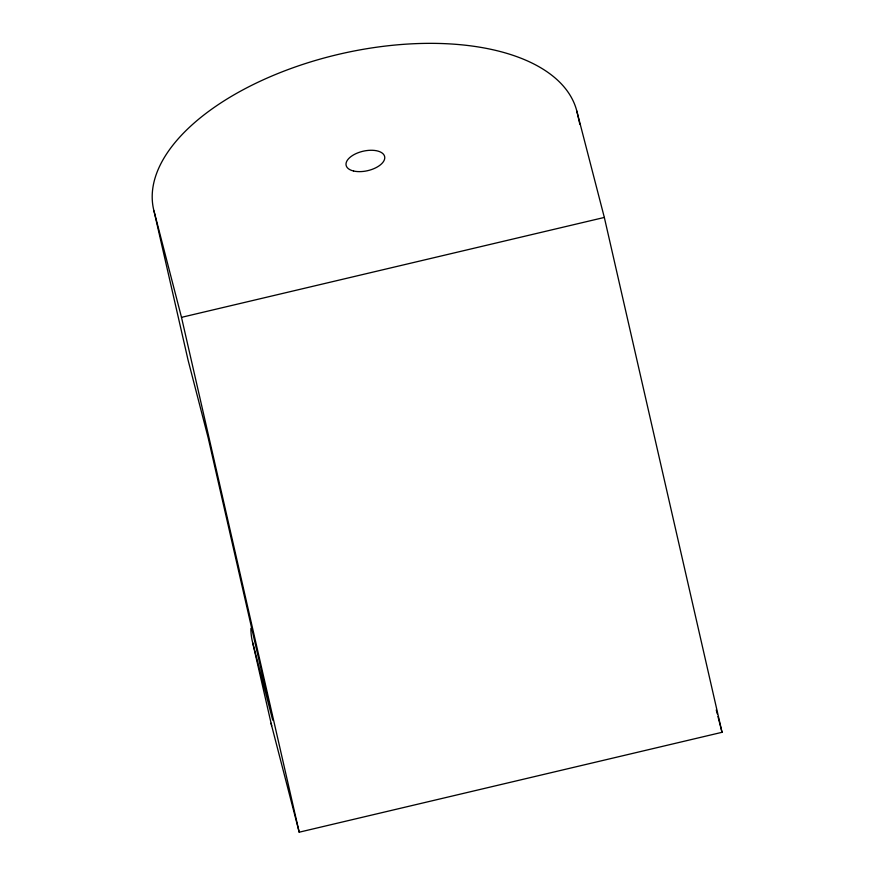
<?xml version="1.0" encoding="UTF-8"?>
<svg xmlns="http://www.w3.org/2000/svg" width="876" height="876" viewBox="0 0 876 876"><rect width="100%" height="100%" fill="white"/><g stroke="black" fill="none" stroke-linecap="round" stroke-linejoin="round"><path stroke-width="1.31" d="M604.33 217.445L576.802 111A217.259 109.905 -12.9 0 0 337.862 54.509A217.259 109.905 -12.9 0 0 153.968 210.897L181.496 317.342L604.33 217.445L722.032 732.303L299.198 832.2L271.669 725.766A217.259 109.905 -12.9 0 1 271.078 723.237M716.261 709.965L717.28 713.907M717.959 716.535L722.032 732.303M250.897 628.399A217.259 109.905 -12.9 0 0 252.682 642.721L272.699 720.127L208.159 437.781L188.132 360.375L153.968 210.897M576.802 111L579.835 124.228M181.496 317.342L299.198 832.2M252.682 642.721L271.669 725.766M353.565 171.006A19.754 9.986 -12.9 0 0 384.597 159.071A19.754 9.986 -12.9 0 0 357.999 152.785A19.754 9.986 -12.9 0 0 353.565 171.006"/></g></svg>
